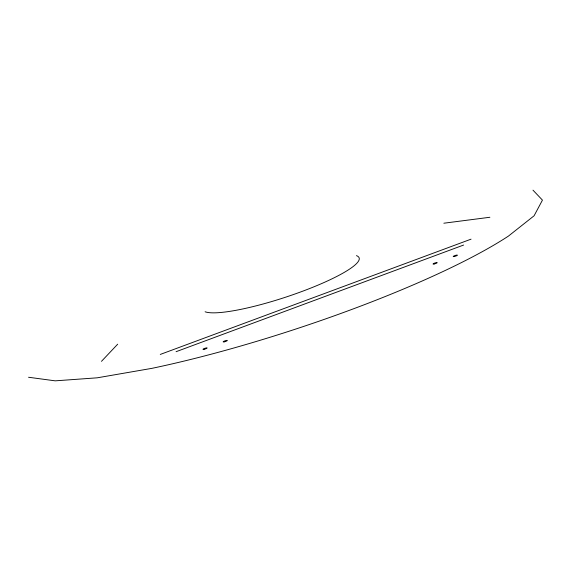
<?xml version="1.0" encoding="UTF-8"?>
<svg xmlns="http://www.w3.org/2000/svg" width="571" height="571" viewBox="0 0 571 571"><rect width="100%" height="100%" fill="white"/><g stroke="black" fill="none" stroke-linecap="round" stroke-linejoin="round"><path stroke-width="0.86" d="M101.474 361.336L117.676 344.199M160.273 354.434L471.046 239.163M176.075 351.7L463.623 245.045M443.853 223.211L489.882 217.265M28.55 377.253L55.209 380.843L97.234 377.816L151.772 368.374A275.029 47.757 -18.2 0 0 508.461 236.073L534.085 215.788L542.45 200.121L532.979 190.157M356.432 255.637A82.509 14.325 -18.2 0 1 301.702 291.56A82.509 14.325 -18.2 0 1 205.103 311.766M204.011 349.331A2.198 0.385 -18.2 0 0 207.137 347.982A2.198 0.385 -18.2 0 0 203.983 348.645A2.198 0.385 -18.2 0 0 204.011 349.331M224.189 341.843A2.198 0.385 -18.2 0 0 227.315 340.502A2.198 0.385 -18.2 0 0 224.16 341.158A2.198 0.385 -18.2 0 0 224.189 341.843M434.081 263.995A2.198 0.385 -18.2 0 0 437.208 262.653A2.198 0.385 -18.2 0 0 434.053 263.31A2.198 0.385 -18.2 0 0 434.081 263.995M454.259 256.515A2.198 0.385 -18.2 0 0 457.378 255.166A2.198 0.385 -18.2 0 0 454.223 255.829A2.198 0.385 -18.2 0 0 454.259 256.515"/></g></svg>
